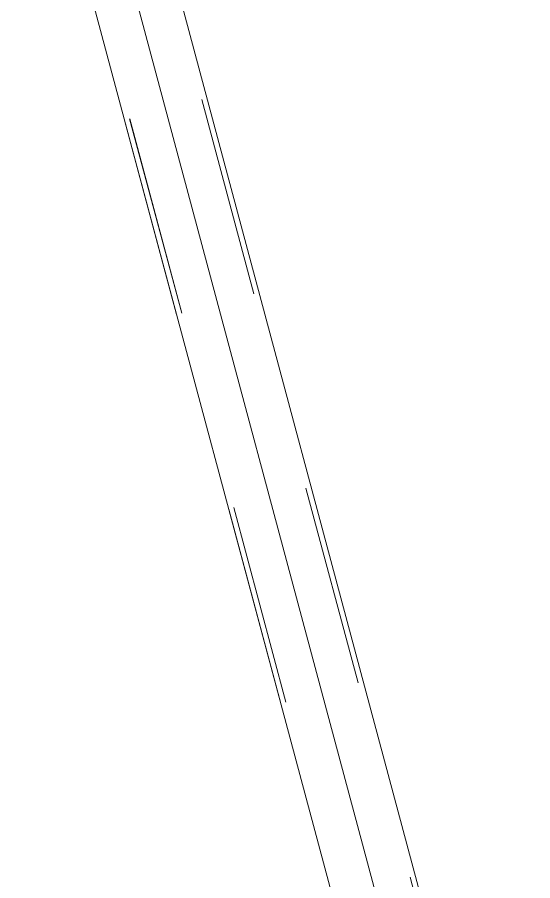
# Model space of a CAD drawing. Header units: millimetres. Extents: x -753 to 90, y 56274 to 56868.
# Drawn here: x -566.29 to -561.17, y 56694.88 to 56703.46 of the extents above; entities that cross this region are included whole.
import ezdxf

# ---------------------------------------------------------------- set-up
doc = ezdxf.new("R2010")
doc.units = ezdxf.units.MM
doc.linetypes.add('XKITLINE00', pattern=[0])
doc.linetypes.add('XKITLINE02', pattern=[4, 2, -2])
doc.layers.add('Cota', color=4, linetype='Continuous', lineweight=0)
doc.layers.add('Peça', color=2, linetype='Continuous', lineweight=0)

# ---------------------------------------------------------------- blocks, each defined once
blk = doc.blocks.new('*A836')
at = {"layer": 'Peça', "color": 7, "linetype": 'XKITLINE02', "lineweight": 0}
for p, q in [((-565.7264, 56706.5719), (-565.8858, 56706.5396)), ((-565.8815, 56706.5236), (-565.742, 56706.5518)), ((-565.742, 56706.5518), (-565.6193, 56706.5586)), ((-565.5861, 56706.5796), (-565.7264, 56706.5719)), ((-565.6193, 56706.5586), (-565.5318, 56706.543)), ((-565.4862, 56706.5618), (-565.5861, 56706.5796)), ((-565.4418, 56706.5211), (-565.4862, 56706.5618)), ((-566.0399, 56706.4879), (-566.1653, 56706.4244)), ((-566.1261, 56706.4228), (-566.0163, 56706.4783)), ((-565.8858, 56706.5396), (-566.0399, 56706.4879)), ((-566.0163, 56706.4783), (-565.8815, 56706.5236)), ((-565.5375, 56706.3982), (-565.4598, 56706.4636)), ((-565.5318, 56706.543), (-565.493, 56706.5073)), ((-565.493, 56706.5073), (-565.5088, 56706.4571)), ((-565.493, 56706.5073), (-561.2198, 56690.5594)), ((-565.4598, 56706.4636), (-565.4418, 56706.5211)), ((-565.4418, 56706.5211), (-565.3977, 56706.3563)), ((-566.1653, 56706.4244), (-566.2429, 56706.359)), ((-566.194, 56706.3656), (-566.1261, 56706.4228)), ((-565.5767, 56706.3998), (-565.6864, 56706.3443)), ((-565.6629, 56706.3348), (-565.5375, 56706.3982)), ((-565.5088, 56706.4571), (-565.5767, 56706.3998)), ((-566.2429, 56706.359), (-566.2609, 56706.3016)), ((-566.2609, 56706.3016), (-561.9877, 56690.3536)), ((-566.2609, 56706.3016), (-566.2166, 56706.2608)), ((-566.2097, 56706.3153), (-566.194, 56706.3656)), ((-566.2097, 56706.3153), (-561.9365, 56690.3673)), ((-566.1709, 56706.2796), (-566.2097, 56706.3153)), ((-565.8213, 56706.299), (-565.9607, 56706.2708)), ((-565.6864, 56706.3443), (-565.8213, 56706.299)), ((-565.817, 56706.283), (-565.6629, 56706.3348)), ((-566.2166, 56706.2608), (-566.1167, 56706.243)), ((-566.0835, 56706.264), (-566.1709, 56706.2796)), ((-566.1167, 56706.243), (-565.9763, 56706.2508)), ((-565.9607, 56706.2708), (-566.0835, 56706.264)), ((-565.9763, 56706.2508), (-565.817, 56706.283)), ((-561.4222, 56691.5197), (-561.4016, 56691.4425)), ((-561.169, 56690.573), (-561.9877, 56690.3536))]:
    blk.add_line(p, q, dxfattribs=at)
at = {"layer": 'Peça', "color": 4, "linetype": 'XKITLINE00', "lineweight": 0}
for p, q in [((-565.3977, 56706.3563), (-561.4222, 56691.5197)), ((-561.4016, 56691.4425), (-561.1686, 56690.5731)), ((-561.1686, 56690.5731), (-561.169, 56690.573))]:
    blk.add_line(p, q, dxfattribs=at)
blk = doc.blocks.new('*A837')
at = {"layer": 'Peça', "color": 7, "linetype": 'XKITLINE02', "lineweight": 0}
for p, q in [((-565.8859, 56706.5396), (-565.7266, 56706.5718)), ((-565.7422, 56706.5517), (-565.8816, 56706.5236)), ((-565.6194, 56706.5586), (-565.7422, 56706.5517)), ((-565.7266, 56706.5718), (-565.5862, 56706.5796)), ((-565.532, 56706.5429), (-565.6194, 56706.5586)), ((-565.5862, 56706.5796), (-565.4863, 56706.5618)), ((-565.4863, 56706.5618), (-565.442, 56706.521)), ((-566.1654, 56706.4244), (-566.04, 56706.4878)), ((-566.0165, 56706.4783), (-566.1262, 56706.4228)), ((-566.04, 56706.4878), (-565.8859, 56706.5396)), ((-565.8816, 56706.5236), (-566.0165, 56706.4783)), ((-565.46, 56706.4635), (-565.5376, 56706.3981)), ((-565.4932, 56706.5073), (-565.532, 56706.5429)), ((-565.5089, 56706.457), (-565.4932, 56706.5073)), ((-565.4932, 56706.5073), (-561.2202, 56690.5592)), ((-565.442, 56706.521), (-565.46, 56706.4635)), ((-565.442, 56706.521), (-565.3978, 56706.3562)), ((-566.2431, 56706.359), (-566.1654, 56706.4244)), ((-566.1262, 56706.4228), (-566.1941, 56706.3655)), ((-565.6866, 56706.3443), (-565.5769, 56706.3998)), ((-565.5376, 56706.3981), (-565.663, 56706.3347)), ((-565.5769, 56706.3998), (-565.5089, 56706.457)), ((-566.2611, 56706.3015), (-566.2431, 56706.359)), ((-566.2611, 56706.3015), (-566.2169, 56706.1368)), ((-566.2167, 56706.2608), (-566.2611, 56706.3015)), ((-566.1941, 56706.3655), (-566.2099, 56706.3153)), ((-566.2099, 56706.3153), (-561.937, 56690.3672)), ((-566.2099, 56706.3153), (-566.1711, 56706.2796)), ((-565.9609, 56706.2708), (-565.8214, 56706.299)), ((-565.8214, 56706.299), (-565.6866, 56706.3443)), ((-565.663, 56706.3347), (-565.8171, 56706.283)), ((-566.1168, 56706.2429), (-566.2167, 56706.2608)), ((-566.1711, 56706.2796), (-566.0837, 56706.264)), ((-565.9765, 56706.2507), (-566.1168, 56706.2429)), ((-566.0837, 56706.264), (-565.9609, 56706.2708)), ((-565.8171, 56706.283), (-565.9765, 56706.2507)), ((-561.4227, 56691.5195), (-561.402, 56691.4423)), ((-562.2418, 56691.3001), (-562.2211, 56691.2229))]:
    blk.add_line(p, q, dxfattribs=at)
at = {"layer": 'Peça', "color": 4, "linetype": 'XKITLINE00', "lineweight": 0}
for p, q in [((-565.3978, 56706.3562), (-561.4227, 56691.5195)), ((-566.2169, 56706.1368), (-562.2418, 56691.3001)), ((-561.402, 56691.4423), (-561.169, 56690.573)), ((-562.2211, 56691.2229), (-561.9881, 56690.3535)), ((-561.169, 56690.573), (-561.9881, 56690.3535))]:
    blk.add_line(p, q, dxfattribs=at)
blk = doc.blocks.new('*A2184')
at = {"layer": 'Cota', "color": 7, "linetype": 'XKITLINE00', "lineweight": 0}
blk.add_line((-561.5782, 56690.4634), (-580.9599, 56762.7979), dxfattribs=at)
blk = doc.blocks.new('*A2185')
at = {"layer": 'Cota', "color": 7, "linetype": 'XKITLINE00', "lineweight": 0}
blk.add_line((-561.5782, 56690.4634), (-580.9599, 56762.7979), dxfattribs=at)

msp = doc.modelspace()

# ---------------------------------------------------------------- block references
at = {"lineweight": 0}
for name in ['*A2185', '*A2184', '*A837', '*A836']:
    msp.add_blockref(name, (0, 0), dxfattribs=at)

doc.saveas('drawing.dxf')
